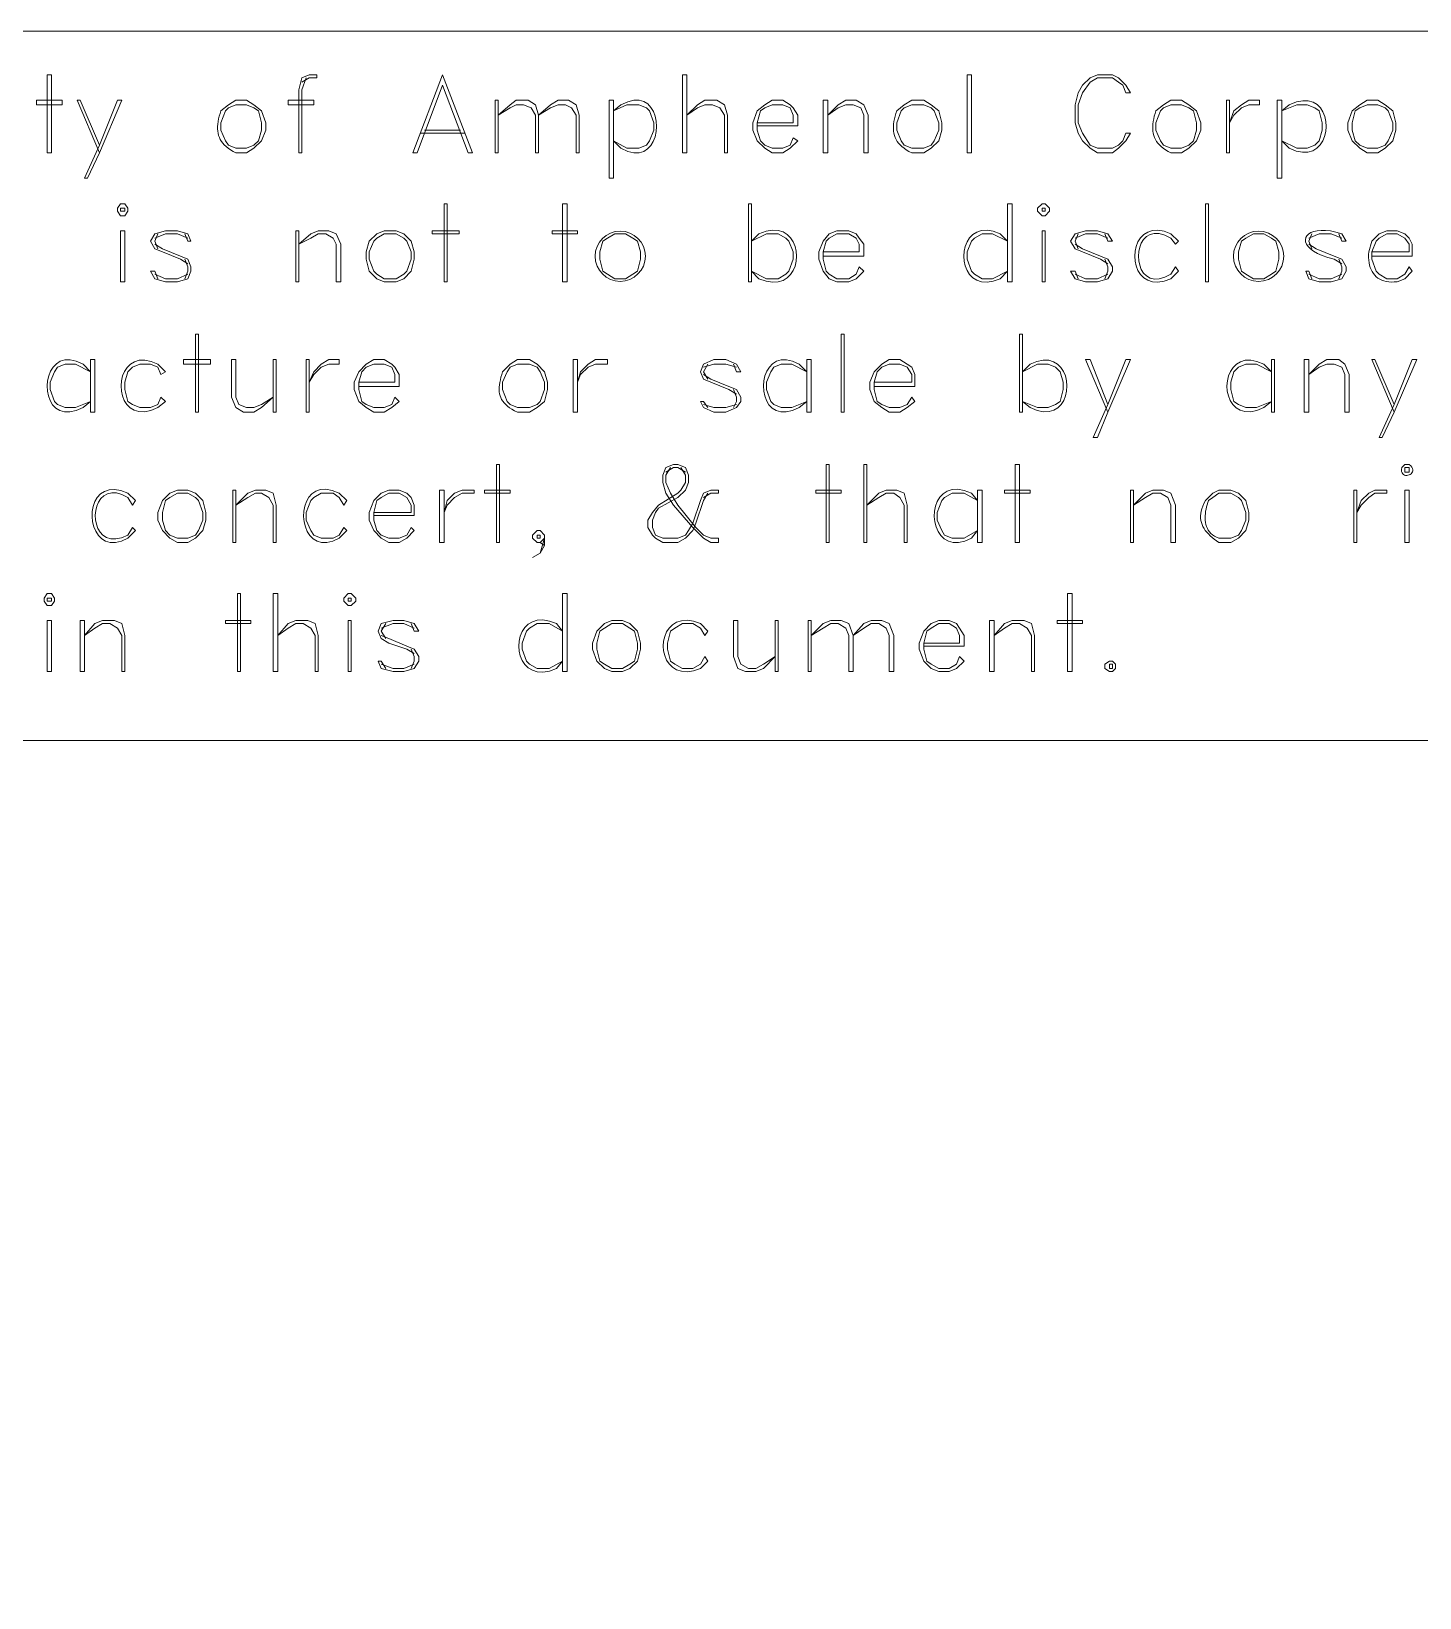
# Model space of a CAD drawing. Header units: inches. Extents: x 0 to 139, y 0 to 117.
# Drawn here: x 8.39 to 13.4, y 66.85 to 72.5 of the extents above; entities that cross this region are included whole.
import ezdxf

# ---------------------------------------------------------------- set-up
doc = ezdxf.new("R2010")
doc.units = ezdxf.units.IN
doc.header["$MEASUREMENT"] = 0
doc.layers.add('Color-7-Line_Weight-20', color=7, linetype='Continuous', lineweight=20)

msp = doc.modelspace()

# ---------------------------------------------------------------- linework, layer by layer
at = {"layer": 'Color-7-Line_Weight-20', "linetype": 'Continuous'}
for p, q in [((9.8133, 72.1428), (9.9431, 72.1428)), ((9.7971, 72.132), (9.9593, 72.132))]:
    msp.add_line(p, q, dxfattribs=at)
for points in [[(1.622, 1.7464), (103.1238, 1.7464), (103.1238, 72.4997), (1.622, 72.4997)], [(8.4508, 72.0617), (8.467, 72.0617), (8.467, 72.3429), (8.4508, 72.3429)], [(9.7701, 72.0617), (9.7863, 72.0617), (9.8782, 72.305), (9.9701, 72.0617), (9.9863, 72.0617), (9.8782, 72.3429)], [(10.7433, 72.0617), (10.7595, 72.0617), (10.7595, 72.3429), (10.7433, 72.3429)], [(11.7706, 72.0617), (11.7868, 72.0617), (11.7868, 72.3429), (11.7706, 72.3429)], [(12.1599, 72.2347), (12.1599, 72.1699), (12.1707, 72.132), (12.1869, 72.105), (12.2139, 72.078), (12.241, 72.0617), (12.295, 72.0617), (12.3167, 72.078), (12.3437, 72.105), (12.3599, 72.132), (12.3437, 72.132), (12.3329, 72.105), (12.3167, 72.0888), (12.295, 72.078), (12.241, 72.078), (12.2139, 72.0888), (12.1869, 72.132), (12.1707, 72.1699), (12.1707, 72.2347), (12.1869, 72.278), (12.2139, 72.3159), (12.241, 72.3321), (12.295, 72.3321), (12.3167, 72.3159), (12.3329, 72.305), (12.3437, 72.278), (12.3599, 72.278), (12.3437, 72.305), (12.3167, 72.3321), (12.295, 72.3429), (12.241, 72.3429), (12.2139, 72.3321), (12.1869, 72.305), (12.1707, 72.278)], [(8.5049, 72.251), (8.5049, 72.2347), (8.413, 72.2347), (8.413, 72.251)], [(8.559, 72.251), (8.5698, 72.251), (8.6401, 72.0888), (8.586, 71.9698), (8.5968, 71.9698), (8.6401, 72.0617)], [(9.0663, 72.1482), (9.0669, 72.14), (9.0681, 72.1321), (9.07, 72.1244), (9.0725, 72.117), (9.0759, 72.1098), (9.0799, 72.1029), (9.0848, 72.0963), (9.0904, 72.0899), (9.097, 72.0838), (9.1044, 72.0779), (9.1127, 72.0723), (9.1219, 72.0669), (9.1321, 72.0617), (9.1699, 72.0617), (9.197, 72.078), (9.224, 72.105), (9.2402, 72.1428), (9.2402, 72.1699), (9.224, 72.2131), (9.197, 72.2347), (9.1699, 72.251), (9.1321, 72.251), (9.105, 72.2347), (9.078, 72.2131), (9.0749, 72.203), (9.0722, 72.1932), (9.0699, 72.1837), (9.0682, 72.1744), (9.067, 72.1654), (9.0664, 72.1567)], [(9.4132, 72.251), (9.4132, 72.2347), (9.3213, 72.2347), (9.3213, 72.251)], [(10.0674, 72.0617), (10.0783, 72.0617), (10.0783, 72.251), (10.0674, 72.251)], [(10.1215, 72.2347), (10.1431, 72.251), (10.1864, 72.251), (10.2134, 72.2347), (10.2242, 72.1969), (10.2242, 72.0617), (10.2134, 72.0617), (10.2134, 72.1969), (10.1972, 72.2239), (10.1702, 72.2347), (10.1431, 72.2347), (10.1215, 72.2239), (10.0783, 72.1969)], [(10.2675, 72.2347), (10.2945, 72.251), (10.3324, 72.251), (10.3594, 72.2347), (10.3702, 72.1969), (10.3702, 72.0617), (10.3594, 72.0617), (10.3594, 72.1969), (10.3432, 72.2239), (10.3216, 72.2347), (10.2945, 72.2347), (10.2675, 72.2239), (10.2242, 72.1969)], [(10.4784, 71.9698), (10.4946, 71.9698), (10.4946, 72.251), (10.4784, 72.251)], [(10.5216, 72.2347), (10.5462, 72.246), (10.5681, 72.2513), (10.5875, 72.2512), (10.6042, 72.2465), (10.6183, 72.2377), (10.6299, 72.2255), (10.6388, 72.2107), (10.6452, 72.1939), (10.6489, 72.1757), (10.6501, 72.1568), (10.6488, 72.138), (10.6448, 72.1197), (10.6383, 72.1029), (10.6293, 72.088), (10.6177, 72.0757), (10.6035, 72.0668), (10.5869, 72.062), (10.5676, 72.0617), (10.5459, 72.0668), (10.5216, 72.078), (10.4946, 72.105), (10.5432, 72.078), (10.5865, 72.078), (10.6135, 72.0888), (10.6243, 72.105), (10.6406, 72.1428), (10.6406, 72.1699), (10.6243, 72.2131), (10.6135, 72.2239), (10.5865, 72.2347), (10.5432, 72.2347), (10.4946, 72.2131)], [(10.7974, 72.2347), (10.8244, 72.251), (10.8677, 72.251), (10.8947, 72.2347), (10.9055, 72.1969), (10.9055, 72.0617), (10.8947, 72.0617), (10.8947, 72.1969), (10.8785, 72.2239), (10.8514, 72.2347), (10.8244, 72.2347), (10.7974, 72.2239), (10.7595, 72.1969)], [(11.2515, 72.0617), (11.2678, 72.0617), (11.2678, 72.251), (11.2515, 72.251)], [(11.3056, 72.2347), (11.3326, 72.251), (11.3705, 72.251), (11.3975, 72.2347), (11.4137, 72.1969), (11.4137, 72.0617), (11.3975, 72.0617), (11.3975, 72.1969), (11.3867, 72.2239), (11.3597, 72.2347), (11.3326, 72.2347), (11.3056, 72.2239), (11.2678, 72.1969)], [(11.5048, 72.1482), (11.5053, 72.14), (11.5065, 72.1321), (11.5084, 72.1244), (11.511, 72.117), (11.5143, 72.1098), (11.5184, 72.1029), (11.5232, 72.0963), (11.5289, 72.0899), (11.5354, 72.0838), (11.5428, 72.0779), (11.5511, 72.0723), (11.5603, 72.0669), (11.5705, 72.0617), (11.6138, 72.0617), (11.6408, 72.078), (11.6679, 72.105), (11.6787, 72.1428), (11.6787, 72.1699), (11.6679, 72.2131), (11.6408, 72.2347), (11.6138, 72.251), (11.5705, 72.251), (11.5435, 72.2347), (11.5165, 72.2131), (11.5133, 72.203), (11.5106, 72.1932), (11.5084, 72.1837), (11.5067, 72.1744), (11.5055, 72.1654), (11.5048, 72.1567)], [(12.4402, 72.1482), (12.4407, 72.14), (12.442, 72.1321), (12.4438, 72.1244), (12.4464, 72.117), (12.4497, 72.1098), (12.4538, 72.1029), (12.4587, 72.0963), (12.4643, 72.0899), (12.4708, 72.0838), (12.4782, 72.0779), (12.4865, 72.0723), (12.4957, 72.0669), (12.5059, 72.0617), (12.5438, 72.0617), (12.5708, 72.078), (12.5978, 72.105), (12.614, 72.1428), (12.614, 72.1699), (12.5978, 72.2131), (12.5708, 72.2347), (12.5438, 72.251), (12.5059, 72.251), (12.4789, 72.2347), (12.4518, 72.2131), (12.4487, 72.203), (12.446, 72.1932), (12.4438, 72.1837), (12.4421, 72.1744), (12.4409, 72.1654), (12.4402, 72.1567)], [(12.706, 72.0617), (12.7168, 72.0617), (12.7168, 72.251), (12.706, 72.251)], [(12.733, 72.2131), (12.76, 72.2347), (12.7871, 72.251), (12.8249, 72.251), (12.8249, 72.2347), (12.7871, 72.2347), (12.76, 72.2239), (12.733, 72.1969), (12.7168, 72.1699)], [(12.8898, 71.9698), (12.906, 71.9698), (12.906, 72.251), (12.8898, 72.251)], [(12.933, 72.2347), (12.9586, 72.245), (12.9814, 72.2495), (13.0015, 72.249), (13.0188, 72.244), (13.0334, 72.2352), (13.0453, 72.2233), (13.0545, 72.2088), (13.061, 72.1925), (13.0648, 72.1749), (13.066, 72.1566), (13.0645, 72.1383), (13.0603, 72.1207), (13.0536, 72.1043), (13.0441, 72.0898), (13.0321, 72.0778), (13.0175, 72.069), (13.0002, 72.064), (12.9804, 72.0634), (12.958, 72.0678), (12.933, 72.078), (12.906, 72.105), (12.9601, 72.078), (12.9979, 72.078), (13.025, 72.0888), (13.0412, 72.105), (13.052, 72.1428), (13.052, 72.1699), (13.0412, 72.2131), (13.025, 72.2239), (12.9979, 72.2347), (12.9601, 72.2347), (12.906, 72.2131)], [(13.1439, 72.1699), (13.1439, 72.1428), (13.1601, 72.105), (13.1872, 72.078), (13.2142, 72.0617), (13.252, 72.0617), (13.2791, 72.078), (13.3061, 72.105), (13.3169, 72.1428), (13.3169, 72.1699), (13.3061, 72.2131), (13.2791, 72.2347), (13.252, 72.251), (13.2142, 72.251), (13.1872, 72.2347), (13.1601, 72.2131)], [(9.078, 72.1699), (9.078, 72.1428), (9.0942, 72.105), (9.105, 72.0888), (9.1321, 72.078), (9.1699, 72.078), (9.197, 72.0888), (9.2132, 72.105), (9.224, 72.1428), (9.224, 72.1699), (9.2132, 72.2131), (9.197, 72.2239), (9.1699, 72.2347), (9.1321, 72.2347), (9.105, 72.2239), (9.0942, 72.2131)], [(11.5165, 72.1699), (11.5165, 72.1428), (11.5327, 72.105), (11.5435, 72.0888), (11.5705, 72.078), (11.6138, 72.078), (11.6408, 72.0888), (11.6516, 72.105), (11.6679, 72.1428), (11.6679, 72.1699), (11.6516, 72.2131), (11.6408, 72.2239), (11.6138, 72.2347), (11.5705, 72.2347), (11.5435, 72.2239), (11.5327, 72.2131)], [(12.4518, 72.1699), (12.4518, 72.1428), (12.4681, 72.105), (12.4789, 72.0888), (12.5059, 72.078), (12.5438, 72.078), (12.5708, 72.0888), (12.587, 72.105), (12.5978, 72.1428), (12.5978, 72.1699), (12.587, 72.2131), (12.5708, 72.2239), (12.5438, 72.2347), (12.5059, 72.2347), (12.4789, 72.2239), (12.4681, 72.2131)], [(13.1601, 72.1699), (13.1601, 72.1428), (13.1709, 72.105), (13.1872, 72.0888), (13.2142, 72.078), (13.252, 72.078), (13.2791, 72.0888), (13.2899, 72.105), (13.3061, 72.1428), (13.3061, 72.1699), (13.2899, 72.2131), (13.2791, 72.2239), (13.252, 72.2347), (13.2142, 72.2347), (13.1872, 72.2239), (13.1709, 72.2131)], [(8.7049, 71.8617), (8.7049, 71.8509), (8.7157, 71.8346), (8.732, 71.8346), (8.7428, 71.8509), (8.7428, 71.8617), (8.732, 71.8779), (8.7157, 71.8779)], [(8.7157, 71.8509), (8.732, 71.8509), (8.732, 71.8617), (8.7157, 71.8617)], [(9.8836, 71.5968), (9.8944, 71.5968), (9.8944, 71.8779), (9.8836, 71.8779)], [(10.3108, 71.5968), (10.327, 71.5968), (10.327, 71.8779), (10.3108, 71.8779)], [(10.9812, 71.5968), (10.992, 71.5968), (10.992, 71.8779), (10.9812, 71.8779)], [(11.9166, 71.5968), (11.9328, 71.5968), (11.9328, 71.8779), (11.9166, 71.8779)], [(12.0247, 71.8617), (12.0247, 71.8509), (12.0409, 71.8346), (12.0517, 71.8346), (12.068, 71.8509), (12.068, 71.8617), (12.0517, 71.8779), (12.0409, 71.8779)], [(12.0409, 71.8509), (12.0517, 71.8509), (12.0517, 71.8617), (12.0409, 71.8617)], [(12.6303, 71.5968), (12.6411, 71.5968), (12.6411, 71.8779), (12.6303, 71.8779)], [(8.7157, 71.5968), (8.732, 71.5968), (8.732, 71.7806), (8.7157, 71.7806)], [(9.3483, 71.5968), (9.3592, 71.5968), (9.3592, 71.7806), (9.3483, 71.7806)], [(9.4024, 71.7698), (9.4294, 71.7806), (9.4673, 71.7806), (9.4943, 71.7698), (9.5105, 71.7319), (9.5105, 71.5968), (9.4943, 71.5968), (9.4943, 71.7319), (9.4835, 71.7535), (9.4565, 71.7698), (9.4294, 71.7698), (9.4024, 71.7535), (9.3592, 71.7319)], [(9.6025, 71.7049), (9.6025, 71.6779), (9.6133, 71.6346), (9.6403, 71.6076), (9.6673, 71.5968), (9.7106, 71.5968), (9.7376, 71.6076), (9.7647, 71.6346), (9.7755, 71.6779), (9.7755, 71.7049), (9.7647, 71.7427), (9.7376, 71.7698), (9.7106, 71.7806), (9.6673, 71.7806), (9.6403, 71.7698), (9.6133, 71.7427)], [(9.6133, 71.7049), (9.6133, 71.6779), (9.6295, 71.6346), (9.6403, 71.6238), (9.6673, 71.6076), (9.7106, 71.6076), (9.7376, 71.6238), (9.7484, 71.6346), (9.7647, 71.6779), (9.7647, 71.7049), (9.7484, 71.7427), (9.7376, 71.7535), (9.7106, 71.7698), (9.6673, 71.7698), (9.6403, 71.7535), (9.6295, 71.7427)], [(9.9377, 71.7806), (9.9377, 71.7698), (9.8404, 71.7698), (9.8404, 71.7806)], [(10.3648, 71.7806), (10.3648, 71.7698), (10.2729, 71.7698), (10.2729, 71.7806)], [(10.4459, 71.7049), (10.4459, 71.6779), (10.4567, 71.6346), (10.473, 71.6238), (10.5, 71.6076), (10.5378, 71.6076), (10.5649, 71.6238), (10.5811, 71.6346), (10.5919, 71.6779), (10.5919, 71.7049), (10.5811, 71.7427), (10.5649, 71.7535), (10.5378, 71.7698), (10.5, 71.7698), (10.473, 71.7535), (10.4567, 71.7427)], [(11.019, 71.7698), (11.045, 71.7789), (11.0682, 71.7825), (11.0887, 71.7814), (11.1064, 71.776), (11.1214, 71.767), (11.1337, 71.7549), (11.1432, 71.7405), (11.15, 71.7242), (11.1541, 71.7067), (11.1555, 71.6887), (11.1541, 71.6706), (11.15, 71.6531), (11.1432, 71.6368), (11.1336, 71.6224), (11.1213, 71.6104), (11.1063, 71.6013), (11.0886, 71.5959), (11.0681, 71.5948), (11.0449, 71.5985), (11.019, 71.6076), (10.992, 71.6346), (11.0461, 71.6076), (11.0893, 71.6076), (11.1164, 71.6238), (11.1272, 71.6346), (11.1434, 71.6779), (11.1434, 71.7049), (11.1272, 71.7427), (11.1164, 71.7535), (11.0893, 71.7698), (11.0461, 71.7698), (10.992, 71.7427)], [(11.7587, 71.6887), (11.76, 71.6708), (11.764, 71.6535), (11.7705, 71.6373), (11.7797, 71.623), (11.7915, 71.611), (11.8058, 71.602), (11.8229, 71.5966), (11.8425, 71.5953), (11.8647, 71.5987), (11.8895, 71.6076), (11.9166, 71.6346), (11.8625, 71.6076), (11.8247, 71.6076), (11.7976, 71.6238), (11.7868, 71.6346), (11.7706, 71.6779), (11.7706, 71.7049), (11.7868, 71.7427), (11.7976, 71.7535), (11.8247, 71.7698), (11.8625, 71.7698), (11.9166, 71.7427), (11.8895, 71.7698), (11.8647, 71.7786), (11.8424, 71.7821), (11.8228, 71.7808), (11.8057, 71.7754), (11.7914, 71.7664), (11.7796, 71.7544), (11.7704, 71.7401), (11.7639, 71.7239), (11.76, 71.7066)], [(12.0409, 71.5968), (12.0517, 71.5968), (12.0517, 71.7806), (12.0409, 71.7806)], [(12.3751, 71.6887), (12.3764, 71.6708), (12.3803, 71.6535), (12.3869, 71.6373), (12.396, 71.623), (12.4078, 71.611), (12.4222, 71.602), (12.4392, 71.5966), (12.4588, 71.5953), (12.4811, 71.5987), (12.5059, 71.6076), (12.5329, 71.6346), (12.5221, 71.6508), (12.5059, 71.6238), (12.4837, 71.6126), (12.4637, 71.607), (12.4461, 71.6064), (12.4309, 71.6101), (12.418, 71.6175), (12.4074, 71.6281), (12.3991, 71.641), (12.3932, 71.6559), (12.3897, 71.672), (12.3885, 71.6887), (12.3896, 71.7054), (12.3931, 71.7215), (12.399, 71.7363), (12.4072, 71.7493), (12.4177, 71.7598), (12.4306, 71.7673), (12.4459, 71.771), (12.4635, 71.7703), (12.4835, 71.7647), (12.5059, 71.7535), (12.5221, 71.7319), (12.5329, 71.7427), (12.5059, 71.7698), (12.481, 71.7786), (12.4588, 71.7821), (12.4391, 71.7808), (12.4221, 71.7754), (12.4077, 71.7664), (12.396, 71.7544), (12.3868, 71.7401), (12.3803, 71.7239), (12.3764, 71.7066)], [(12.7492, 71.7049), (12.7492, 71.6779), (12.76, 71.6346), (12.7763, 71.6238), (12.8033, 71.6076), (12.8411, 71.6076), (12.8682, 71.6238), (12.8844, 71.6346), (12.8952, 71.6779), (12.8952, 71.7049), (12.8844, 71.7427), (12.8682, 71.7535), (12.8411, 71.7698), (12.8033, 71.7698), (12.7763, 71.7535), (12.76, 71.7427)], [(8.9861, 71.1264), (8.9969, 71.1264), (8.9969, 71.4075), (8.9861, 71.4075)], [(11.3164, 71.1264), (11.3272, 71.1264), (11.3272, 71.4075), (11.3164, 71.4075)], [(11.9598, 71.1264), (11.9706, 71.1264), (11.9706, 71.4075), (11.9598, 71.4075)], [(8.4511, 71.2211), (8.4521, 71.2025), (8.4558, 71.1846), (8.462, 71.1679), (8.4709, 71.1533), (8.4825, 71.1412), (8.4967, 71.1324), (8.5136, 71.1274), (8.5332, 71.1271), (8.5555, 71.1319), (8.5806, 71.1426), (8.6076, 71.1642), (8.5535, 71.1426), (8.5157, 71.1426), (8.4887, 71.1534), (8.4779, 71.1642), (8.4616, 71.2075), (8.4616, 71.2345), (8.4779, 71.2723), (8.4887, 71.2886), (8.5157, 71.2994), (8.5535, 71.2994), (8.6076, 71.2723), (8.5806, 71.2994), (8.5564, 71.3101), (8.5347, 71.315), (8.5155, 71.3146), (8.4987, 71.3097), (8.4844, 71.3009), (8.4727, 71.2889), (8.4634, 71.2742), (8.4568, 71.2576), (8.4526, 71.2397)], [(8.6076, 71.1264), (8.6238, 71.1264), (8.6238, 71.3156), (8.6076, 71.3156)], [(8.718, 71.2207), (8.7191, 71.2025), (8.723, 71.1848), (8.7295, 71.1685), (8.7387, 71.154), (8.7506, 71.1421), (8.7652, 71.1333), (8.7825, 71.1284), (8.8026, 71.1278), (8.8254, 71.1324), (8.8509, 71.1426), (8.878, 71.1642), (8.8617, 71.1804), (8.8509, 71.1534), (8.8239, 71.1426), (8.786, 71.1426), (8.759, 71.1534), (8.7428, 71.1642), (8.732, 71.2075), (8.732, 71.2345), (8.7428, 71.2723), (8.759, 71.2886), (8.786, 71.2994), (8.8239, 71.2994), (8.8509, 71.2886), (8.8617, 71.2615), (8.878, 71.2723), (8.8509, 71.2994), (8.826, 71.3095), (8.8035, 71.3139), (8.7837, 71.3133), (8.7665, 71.3083), (8.7518, 71.2995), (8.7398, 71.2875), (8.7304, 71.273), (8.7236, 71.2567), (8.7195, 71.239)], [(9.0402, 71.3156), (9.0402, 71.2994), (8.9428, 71.2994), (8.9428, 71.3156)], [(9.1159, 71.1804), (9.1321, 71.1426), (9.1591, 71.1264), (9.197, 71.1264), (9.224, 71.1426), (9.2672, 71.1804), (9.224, 71.1534), (9.197, 71.1426), (9.1699, 71.1426), (9.1429, 71.1534), (9.1321, 71.1804), (9.1321, 71.3156), (9.1159, 71.3156)], [(9.2672, 71.1264), (9.2781, 71.1264), (9.2781, 71.3156), (9.2672, 71.3156)], [(9.3862, 71.1264), (9.397, 71.1264), (9.397, 71.3156), (9.3862, 71.3156)], [(9.4132, 71.2723), (9.4403, 71.2994), (9.4673, 71.3156), (9.5051, 71.3156), (9.5051, 71.2994), (9.4673, 71.2994), (9.4403, 71.2886), (9.4132, 71.2615), (9.397, 71.2345)], [(10.0822, 71.2079), (10.0827, 71.2001), (10.0837, 71.1927), (10.0855, 71.1855), (10.0879, 71.1786), (10.0911, 71.172), (10.0952, 71.1656), (10.1, 71.1594), (10.1057, 71.1535), (10.1123, 71.1477), (10.1199, 71.1422), (10.1284, 71.1367), (10.138, 71.1315), (10.1485, 71.1264), (10.1918, 71.1264), (10.2188, 71.1426), (10.2459, 71.1642), (10.2567, 71.2075), (10.2567, 71.2345), (10.2459, 71.2723), (10.2188, 71.2994), (10.1918, 71.3156), (10.1485, 71.3156), (10.1215, 71.2994), (10.0945, 71.2723), (10.0914, 71.2619), (10.0887, 71.252), (10.0864, 71.2424), (10.0845, 71.2332), (10.0832, 71.2244), (10.0824, 71.216)], [(10.0945, 71.2345), (10.0945, 71.2075), (10.1107, 71.1642), (10.1215, 71.1534), (10.1485, 71.1426), (10.1918, 71.1426), (10.2188, 71.1534), (10.2297, 71.1642), (10.2459, 71.2075), (10.2459, 71.2345), (10.2297, 71.2723), (10.2188, 71.2886), (10.1918, 71.2994), (10.1485, 71.2994), (10.1215, 71.2886), (10.1107, 71.2723)], [(10.3486, 71.1264), (10.3648, 71.1264), (10.3648, 71.3156), (10.3486, 71.3156)], [(10.3756, 71.2723), (10.4027, 71.2994), (10.4297, 71.3156), (10.473, 71.3156), (10.473, 71.2994), (10.4297, 71.2994), (10.4027, 71.2886), (10.3756, 71.2615), (10.3648, 71.2345)], [(11.0355, 71.2211), (11.0366, 71.2025), (11.0402, 71.1846), (11.0465, 71.1679), (11.0554, 71.1533), (11.0669, 71.1412), (11.0812, 71.1324), (11.0981, 71.1274), (11.1177, 71.1271), (11.14, 71.1319), (11.165, 71.1426), (11.1921, 71.1642), (11.138, 71.1426), (11.1001, 71.1426), (11.0731, 71.1534), (11.0623, 71.1642), (11.0461, 71.2075), (11.0461, 71.2345), (11.0623, 71.2723), (11.0731, 71.2886), (11.1001, 71.2994), (11.138, 71.2994), (11.1921, 71.2723), (11.165, 71.2994), (11.1409, 71.3101), (11.1191, 71.315), (11.0999, 71.3146), (11.0831, 71.3097), (11.0689, 71.3009), (11.0571, 71.2889), (11.0479, 71.2742), (11.0412, 71.2576), (11.0371, 71.2397)], [(11.1921, 71.1264), (11.2083, 71.1264), (11.2083, 71.3156), (11.1921, 71.3156)], [(11.9977, 71.2994), (12.0226, 71.3095), (12.045, 71.3139), (12.0649, 71.3133), (12.0821, 71.3083), (12.0967, 71.2995), (12.1088, 71.2875), (12.1182, 71.273), (12.125, 71.2567), (12.1291, 71.239), (12.1306, 71.2207), (12.1295, 71.2025), (12.1256, 71.1848), (12.1191, 71.1685), (12.1099, 71.154), (12.098, 71.1421), (12.0834, 71.1333), (12.0661, 71.1284), (12.046, 71.1278), (12.0232, 71.1324), (11.9977, 71.1426), (11.9706, 71.1642), (12.0247, 71.1426), (12.0626, 71.1426), (12.0896, 71.1534), (12.1058, 71.1642), (12.1166, 71.2075), (12.1166, 71.2345), (12.1058, 71.2723), (12.0896, 71.2886), (12.0626, 71.2994), (12.0247, 71.2994), (11.9706, 71.2723)], [(12.1977, 71.3156), (12.2139, 71.3156), (12.2788, 71.1534), (12.2248, 71.0344), (12.241, 71.0344), (12.2788, 71.1264)], [(12.7082, 71.2207), (12.7094, 71.2025), (12.7132, 71.1848), (12.7197, 71.1685), (12.7289, 71.154), (12.7408, 71.1421), (12.7554, 71.1333), (12.7727, 71.1284), (12.7928, 71.1278), (12.8156, 71.1324), (12.8411, 71.1426), (12.8682, 71.1642), (12.8141, 71.1426), (12.7763, 71.1426), (12.7492, 71.1534), (12.733, 71.1642), (12.7222, 71.2075), (12.7222, 71.2345), (12.733, 71.2723), (12.7492, 71.2886), (12.7763, 71.2994), (12.8141, 71.2994), (12.8682, 71.2723), (12.8411, 71.2994), (12.8162, 71.3095), (12.7938, 71.3139), (12.7739, 71.3133), (12.7567, 71.3083), (12.7421, 71.2995), (12.73, 71.2875), (12.7206, 71.273), (12.7138, 71.2567), (12.7097, 71.239)], [(12.8682, 71.1264), (12.879, 71.1264), (12.879, 71.3156), (12.8682, 71.3156)], [(12.9871, 71.1264), (13.0033, 71.1264), (13.0033, 71.3156), (12.9871, 71.3156)], [(13.0412, 71.2994), (13.0682, 71.3156), (13.1115, 71.3156), (13.1331, 71.2994), (13.1493, 71.2615), (13.1493, 71.1264), (13.1331, 71.1264), (13.1331, 71.2615), (13.1223, 71.2886), (13.0953, 71.2994), (13.0682, 71.2994), (13.0412, 71.2886), (13.0033, 71.2615)], [(13.2304, 71.3156), (13.2412, 71.3156), (13.3115, 71.1534), (13.2575, 71.0344), (13.2683, 71.0344), (13.3115, 71.1264)], [(10.0729, 70.656), (10.0837, 70.656), (10.0837, 70.9371), (10.0729, 70.9371)], [(11.2623, 70.656), (11.2732, 70.656), (11.2732, 70.9371), (11.2623, 70.9371)], [(11.3975, 70.656), (11.4083, 70.656), (11.4083, 70.9371), (11.3975, 70.9371)], [(11.9436, 70.656), (11.9598, 70.656), (11.9598, 70.9371), (11.9436, 70.9371)], [(13.3378, 70.9189), (13.3383, 70.9127), (13.3397, 70.9077), (13.3421, 70.9038), (13.3451, 70.901), (13.3486, 70.899), (13.3526, 70.898), (13.3567, 70.8979), (13.3609, 70.8985), (13.365, 70.8997), (13.3689, 70.9017), (13.3723, 70.9042), (13.3751, 70.9072), (13.3773, 70.9107), (13.3785, 70.9145), (13.3787, 70.9187), (13.3776, 70.9231), (13.3752, 70.9277), (13.3712, 70.9324), (13.3656, 70.9371), (13.3494, 70.9371), (13.3386, 70.9263)], [(13.3494, 70.9101), (13.3656, 70.9101), (13.3656, 70.9263), (13.3494, 70.9263)], [(8.6135, 70.7497), (8.6153, 70.7311), (8.6197, 70.7131), (8.6267, 70.6966), (8.6361, 70.682), (8.648, 70.67), (8.6622, 70.6614), (8.6789, 70.6566), (8.6979, 70.6564), (8.7192, 70.6614), (8.7428, 70.6722), (8.7698, 70.6992), (8.759, 70.71), (8.7428, 70.683), (8.7196, 70.6735), (8.699, 70.6693), (8.6809, 70.6698), (8.6655, 70.6744), (8.6526, 70.6825), (8.6421, 70.6935), (8.6342, 70.7068), (8.6287, 70.7218), (8.6256, 70.738), (8.6248, 70.7546), (8.6265, 70.7712), (8.6305, 70.7871), (8.6368, 70.8017), (8.6453, 70.8145), (8.6561, 70.8248), (8.6691, 70.832), (8.6843, 70.8355), (8.7017, 70.8348), (8.7212, 70.8292), (8.7428, 70.8182), (8.759, 70.7911), (8.7698, 70.8074), (8.7428, 70.8344), (8.7172, 70.8439), (8.6946, 70.8476), (8.6748, 70.8463), (8.6578, 70.8406), (8.6436, 70.8312), (8.6322, 70.8186), (8.6235, 70.8035), (8.6175, 70.7866), (8.6142, 70.7684)], [(8.8509, 70.7641), (8.8509, 70.7371), (8.8671, 70.6992), (8.8942, 70.6722), (8.9212, 70.656), (8.9591, 70.656), (8.9861, 70.6722), (9.0131, 70.6992), (9.0239, 70.7371), (9.0239, 70.7641), (9.0131, 70.8074), (8.9861, 70.8344), (8.9591, 70.8452), (8.9212, 70.8452), (8.8942, 70.8344), (8.8671, 70.8074)], [(9.1213, 70.656), (9.1321, 70.656), (9.1321, 70.8452), (9.1213, 70.8452)], [(9.1753, 70.8344), (9.2024, 70.8452), (9.2402, 70.8452), (9.2672, 70.8344), (9.2781, 70.7911), (9.2781, 70.656), (9.2672, 70.656), (9.2672, 70.7911), (9.251, 70.8182), (9.224, 70.8344), (9.2024, 70.8344), (9.1753, 70.8182), (9.1321, 70.7911)], [(9.3766, 70.7497), (9.3784, 70.7309), (9.3828, 70.7127), (9.3897, 70.6959), (9.3991, 70.6812), (9.4108, 70.6692), (9.425, 70.6605), (9.4416, 70.6558), (9.4605, 70.6557), (9.4817, 70.661), (9.5051, 70.6722), (9.5322, 70.6992), (9.5214, 70.71), (9.5051, 70.683), (9.4835, 70.6722), (9.4403, 70.6722), (9.4132, 70.683), (9.4024, 70.6992), (9.3862, 70.7371), (9.3862, 70.7641), (9.4024, 70.8074), (9.4132, 70.8182), (9.4403, 70.8344), (9.4835, 70.8344), (9.5051, 70.8182), (9.5214, 70.7911), (9.5322, 70.8074), (9.5051, 70.8344), (9.4797, 70.8443), (9.4572, 70.8483), (9.4375, 70.8472), (9.4207, 70.8416), (9.4066, 70.8321), (9.3952, 70.8194), (9.3866, 70.8042), (9.3806, 70.7871), (9.3773, 70.7687)], [(9.8674, 70.656), (9.8836, 70.656), (9.8836, 70.8452), (9.8674, 70.8452)], [(9.8944, 70.8074), (9.9215, 70.8344), (9.9485, 70.8452), (9.9918, 70.8452), (9.9918, 70.8344), (9.9485, 70.8344), (9.9215, 70.8182), (9.8944, 70.7911), (9.8836, 70.7641)], [(10.1215, 70.8452), (10.1215, 70.8344), (10.0296, 70.8344), (10.0296, 70.8452)], [(11.3164, 70.8452), (11.3164, 70.8344), (11.2245, 70.8344), (11.2245, 70.8452)], [(11.4516, 70.8344), (11.4786, 70.8452), (11.5165, 70.8452), (11.5435, 70.8344), (11.5543, 70.7911), (11.5543, 70.656), (11.5435, 70.656), (11.5435, 70.7911), (11.5273, 70.8182), (11.5057, 70.8344), (11.4786, 70.8344), (11.4516, 70.8182), (11.4083, 70.7911)], [(11.6521, 70.7497), (11.654, 70.7309), (11.6586, 70.7128), (11.6658, 70.696), (11.6756, 70.6813), (11.6879, 70.6693), (11.7028, 70.6606), (11.7201, 70.6559), (11.74, 70.6558), (11.7622, 70.661), (11.7868, 70.6722), (11.8084, 70.6992), (11.7598, 70.6722), (11.7165, 70.6722), (11.6895, 70.683), (11.6787, 70.6992), (11.6625, 70.7371), (11.6625, 70.7641), (11.6787, 70.8074), (11.6895, 70.8182), (11.7165, 70.8344), (11.7598, 70.8344), (11.8084, 70.8074), (11.7868, 70.8344), (11.7602, 70.8442), (11.7367, 70.8482), (11.7161, 70.8471), (11.6984, 70.8415), (11.6836, 70.832), (11.6717, 70.8193), (11.6626, 70.8041), (11.6564, 70.787), (11.6529, 70.7687)], [(11.8084, 70.656), (11.8247, 70.656), (11.8247, 70.8452), (11.8084, 70.8452)], [(11.9977, 70.8452), (11.9977, 70.8344), (11.9058, 70.8344), (11.9058, 70.8452)], [(12.3599, 70.656), (12.3707, 70.656), (12.3707, 70.8452), (12.3599, 70.8452)], [(12.414, 70.8344), (12.441, 70.8452), (12.4789, 70.8452), (12.5059, 70.8344), (12.5221, 70.7911), (12.5221, 70.656), (12.5059, 70.656), (12.5059, 70.7911), (12.4951, 70.8182), (12.4681, 70.8344), (12.441, 70.8344), (12.414, 70.8182), (12.3707, 70.7911)], [(12.6129, 70.752), (12.6131, 70.7439), (12.614, 70.736), (12.6157, 70.7284), (12.6182, 70.721), (12.6214, 70.7138), (12.6253, 70.7069), (12.6299, 70.7001), (12.6351, 70.6934), (12.641, 70.6869), (12.6475, 70.6805), (12.6545, 70.6743), (12.6621, 70.6681), (12.6703, 70.662), (12.6789, 70.656), (12.7222, 70.656), (12.7492, 70.6722), (12.7763, 70.6992), (12.7871, 70.7371), (12.7871, 70.7641), (12.7763, 70.8074), (12.7492, 70.8344), (12.7222, 70.8452), (12.6789, 70.8452), (12.6573, 70.8344), (12.6303, 70.8074), (12.6251, 70.7973), (12.6209, 70.7876), (12.6175, 70.7782), (12.6151, 70.7692), (12.6136, 70.7605)], [(13.1655, 70.656), (13.1764, 70.656), (13.1764, 70.8452), (13.1655, 70.8452)], [(13.1926, 70.8074), (13.2196, 70.8344), (13.2412, 70.8452), (13.2845, 70.8452), (13.2845, 70.8344), (13.2412, 70.8344), (13.2196, 70.8182), (13.1926, 70.7911), (13.1764, 70.7641)], [(13.3494, 70.656), (13.3656, 70.656), (13.3656, 70.8452), (13.3494, 70.8452)], [(8.8671, 70.7641), (8.8671, 70.7371), (8.878, 70.6992), (8.8942, 70.683), (8.9212, 70.6722), (8.9591, 70.6722), (8.9861, 70.683), (8.9969, 70.6992), (9.0131, 70.7371), (9.0131, 70.7641), (8.9969, 70.8074), (8.9861, 70.8182), (8.9591, 70.8344), (8.9212, 70.8344), (8.8942, 70.8182), (8.878, 70.8074)], [(12.6295, 70.7447), (12.6299, 70.7367), (12.6308, 70.7289), (12.6323, 70.7214), (12.6345, 70.7141), (12.6373, 70.7071), (12.6408, 70.7005), (12.645, 70.6944), (12.6501, 70.6887), (12.6559, 70.6836), (12.6627, 70.6791), (12.6703, 70.6753), (12.6789, 70.6722), (12.7222, 70.6722), (12.7492, 70.683), (12.76, 70.6992), (12.7763, 70.7371), (12.7763, 70.7641), (12.76, 70.8074), (12.7492, 70.8182), (12.7222, 70.8344), (12.6789, 70.8344), (12.6573, 70.8182), (12.6411, 70.8074), (12.6386, 70.8001), (12.6363, 70.7926), (12.6343, 70.7849), (12.6326, 70.777), (12.6312, 70.7689), (12.6302, 70.7608), (12.6296, 70.7527)], [(10.2188, 70.6722), (10.2297, 70.6722), (10.2297, 70.683), (10.2188, 70.683)], [(8.44, 70.4559), (8.44, 70.4451), (8.4508, 70.4289), (8.467, 70.4289), (8.4779, 70.4451), (8.4779, 70.4559), (8.467, 70.4721), (8.4508, 70.4721)], [(8.4508, 70.4451), (8.467, 70.4451), (8.467, 70.4559), (8.4508, 70.4559)], [(9.1375, 70.191), (9.1483, 70.191), (9.1483, 70.4721), (9.1375, 70.4721)], [(9.2672, 70.191), (9.2835, 70.191), (9.2835, 70.4721), (9.2672, 70.4721)], [(9.5214, 70.4559), (9.5214, 70.4451), (9.5376, 70.4289), (9.5484, 70.4289), (9.5646, 70.4451), (9.5646, 70.4559), (9.5484, 70.4721), (9.5376, 70.4721)], [(9.5376, 70.4451), (9.5484, 70.4451), (9.5484, 70.4559), (9.5376, 70.4559)], [(10.3108, 70.191), (10.327, 70.191), (10.327, 70.4721), (10.3108, 70.4721)], [(12.1328, 70.191), (12.1491, 70.191), (12.1491, 70.4721), (12.1328, 70.4721)], [(8.4508, 70.191), (8.467, 70.191), (8.467, 70.3748), (8.4508, 70.3748)], [(8.5698, 70.191), (8.586, 70.191), (8.586, 70.3748), (8.5698, 70.3748)], [(8.6238, 70.364), (8.6509, 70.3748), (8.6941, 70.3748), (8.7212, 70.364), (8.732, 70.3207), (8.732, 70.191), (8.7212, 70.191), (8.7212, 70.3207), (8.7049, 70.3478), (8.6779, 70.364), (8.6509, 70.364), (8.6238, 70.3478), (8.586, 70.3207)], [(9.1861, 70.3748), (9.1861, 70.364), (9.0942, 70.364), (9.0942, 70.3748)], [(9.3213, 70.364), (9.3483, 70.3748), (9.3916, 70.3748), (9.4186, 70.364), (9.4294, 70.3207), (9.4294, 70.191), (9.4186, 70.191), (9.4186, 70.3207), (9.4024, 70.3478), (9.3754, 70.364), (9.3483, 70.364), (9.3213, 70.3478), (9.2835, 70.3207)], [(9.5376, 70.191), (9.5484, 70.191), (9.5484, 70.3748), (9.5376, 70.3748)], [(10.1528, 70.2829), (10.1542, 70.2648), (10.1583, 70.2473), (10.1651, 70.231), (10.1746, 70.2166), (10.1869, 70.2045), (10.2019, 70.1955), (10.2196, 70.1901), (10.2401, 70.189), (10.2632, 70.1927), (10.2891, 70.2018), (10.3108, 70.2288), (10.2621, 70.2018), (10.2188, 70.2018), (10.1918, 70.218), (10.181, 70.2288), (10.1648, 70.2721), (10.1648, 70.2937), (10.181, 70.337), (10.1918, 70.3478), (10.2188, 70.364), (10.2621, 70.364), (10.3108, 70.337), (10.2891, 70.364), (10.2632, 70.3731), (10.2401, 70.3768), (10.2196, 70.3756), (10.2019, 70.3702), (10.1869, 70.3612), (10.1746, 70.3492), (10.1651, 70.3347), (10.1583, 70.3184), (10.1542, 70.3009)], [(10.4189, 70.2937), (10.4189, 70.2721), (10.4351, 70.2288), (10.4621, 70.2018), (10.4892, 70.191), (10.527, 70.191), (10.5541, 70.2018), (10.5811, 70.2288), (10.5919, 70.2721), (10.5919, 70.2937), (10.5811, 70.337), (10.5541, 70.364), (10.527, 70.3748), (10.4892, 70.3748), (10.4621, 70.364), (10.4351, 70.337)], [(10.4351, 70.2937), (10.4351, 70.2721), (10.4459, 70.2288), (10.4621, 70.218), (10.4892, 70.2018), (10.527, 70.2018), (10.5541, 70.218), (10.5703, 70.2288), (10.5811, 70.2721), (10.5811, 70.2937), (10.5703, 70.337), (10.5541, 70.3478), (10.527, 70.364), (10.4892, 70.364), (10.4621, 70.3478), (10.4459, 70.337)], [(10.6742, 70.2829), (10.6755, 70.2652), (10.6795, 70.2482), (10.6862, 70.2322), (10.6956, 70.2181), (10.7077, 70.2062), (10.7224, 70.1972), (10.7398, 70.1917), (10.7599, 70.1902), (10.7827, 70.1934), (10.8082, 70.2018), (10.8352, 70.2288), (10.8244, 70.2451), (10.8082, 70.218), (10.7811, 70.2018), (10.7433, 70.2018), (10.7163, 70.218), (10.7, 70.2288), (10.6892, 70.2721), (10.6892, 70.2937), (10.7, 70.337), (10.7163, 70.3478), (10.7433, 70.364), (10.7811, 70.364), (10.8082, 70.3478), (10.8244, 70.3207), (10.8352, 70.337), (10.8082, 70.364), (10.7827, 70.3724), (10.7599, 70.3756), (10.7398, 70.3741), (10.7224, 70.3686), (10.7077, 70.3596), (10.6956, 70.3477), (10.6862, 70.3336), (10.6795, 70.3176), (10.6755, 70.3006)], [(10.9271, 70.2451), (10.9433, 70.2018), (10.9704, 70.191), (11.0082, 70.191), (11.0353, 70.2018), (11.0785, 70.2451), (11.0353, 70.218), (11.0082, 70.2018), (10.9812, 70.2018), (10.9542, 70.218), (10.9433, 70.2451), (10.9433, 70.3748), (10.9271, 70.3748)], [(11.0785, 70.191), (11.0893, 70.191), (11.0893, 70.3748), (11.0785, 70.3748)], [(11.1975, 70.191), (11.2083, 70.191), (11.2083, 70.3748), (11.1975, 70.3748)], [(11.2515, 70.364), (11.2786, 70.3748), (11.3164, 70.3748), (11.3435, 70.364), (11.3597, 70.3207), (11.3597, 70.191), (11.3435, 70.191), (11.3435, 70.3207), (11.3326, 70.3478), (11.3056, 70.364), (11.2786, 70.364), (11.2515, 70.3478), (11.2083, 70.3207)], [(11.3975, 70.364), (11.4246, 70.3748), (11.4624, 70.3748), (11.4894, 70.364), (11.5057, 70.3207), (11.5057, 70.191), (11.4894, 70.191), (11.4894, 70.3207), (11.4786, 70.3478), (11.4516, 70.364), (11.4246, 70.364), (11.3975, 70.3478), (11.3597, 70.3207)], [(11.8517, 70.191), (11.8679, 70.191), (11.8679, 70.3748), (11.8517, 70.3748)], [(11.9058, 70.364), (11.9328, 70.3748), (11.976, 70.3748), (12.0031, 70.364), (12.0139, 70.3207), (12.0139, 70.191), (12.0031, 70.191), (12.0031, 70.3207), (11.9869, 70.3478), (11.9598, 70.364), (11.9328, 70.364), (11.9058, 70.3478), (11.8679, 70.3207)], [(12.1869, 70.3748), (12.1869, 70.364), (12.095, 70.364), (12.095, 70.3748)], [(12.268, 70.218), (12.268, 70.2018), (12.2842, 70.191), (12.295, 70.191), (12.3059, 70.2018), (12.3059, 70.218), (12.295, 70.2288), (12.2842, 70.2288)], [(12.2842, 70.2018), (12.2951, 70.2018), (12.2951, 70.218), (12.2842, 70.218)]]:
    msp.add_lwpolyline(points, close=True, dxfattribs=at)
for points in [[(19.6213, 72.4997), (19.6213, 69.9423), (1.622, 69.9423)], [(9.37, 72.3159), (9.397, 72.3321), (9.424, 72.3321), (9.424, 72.3429), (9.397, 72.3429), (9.37, 72.3321), (9.3592, 72.2888), (9.3592, 72.0617), (9.37, 72.0617), (9.37, 72.2888), (9.3862, 72.3321)], [(8.6401, 72.0617), (8.7212, 72.251), (8.7049, 72.251), (8.6401, 72.0888)], [(11.0136, 72.1591), (11.1596, 72.1591), (11.1596, 72.1969), (11.1434, 72.2239), (11.1326, 72.2347), (11.1056, 72.251), (11.0677, 72.251), (11.0407, 72.2347), (11.0136, 72.2131), (10.9974, 72.1699), (10.9974, 72.1428), (11.0136, 72.105), (11.0407, 72.078), (11.0677, 72.0617), (11.1056, 72.0617), (11.1326, 72.078), (11.1596, 72.105), (11.1434, 72.1158), (11.1326, 72.0888), (11.1056, 72.078), (11.0677, 72.078), (11.0407, 72.0888), (11.0245, 72.105), (11.0136, 72.1428), (11.0136, 72.1699), (11.1434, 72.1699), (11.1434, 72.1969), (11.1326, 72.2239), (11.1056, 72.2347), (11.0677, 72.2347), (11.0407, 72.2239), (11.0245, 72.2131), (11.0136, 72.1699)], [(8.9482, 71.7698), (8.9591, 71.7427), (8.9699, 71.7427), (8.9591, 71.7698), (8.9212, 71.7806), (8.878, 71.7806), (8.8401, 71.7698), (8.8239, 71.7427), (8.8401, 71.7157), (8.8671, 71.7049), (8.932, 71.6779), (8.9591, 71.6616)], [(8.9591, 71.7535), (8.9212, 71.7698), (8.878, 71.7698), (8.8401, 71.7535)], [(8.8509, 71.7157), (8.8401, 71.7427), (8.8509, 71.7698)], [(11.2515, 71.6887), (11.3975, 71.6887), (11.3975, 71.7319), (11.3813, 71.7535), (11.3705, 71.7698), (11.3435, 71.7806), (11.3002, 71.7806), (11.2732, 71.7698), (11.2515, 71.7427), (11.2353, 71.7049), (11.2353, 71.6779), (11.2515, 71.6346), (11.2732, 71.6076), (11.3002, 71.5968), (11.3435, 71.5968), (11.3705, 71.6076), (11.3975, 71.6346), (11.3813, 71.6508), (11.3705, 71.6238), (11.3435, 71.6076), (11.3002, 71.6076), (11.2732, 71.6238), (11.2623, 71.6346), (11.2515, 71.6779), (11.2515, 71.7049), (11.3813, 71.7049), (11.3813, 71.7319), (11.3705, 71.7535), (11.3435, 71.7698), (11.3002, 71.7698), (11.2732, 71.7535), (11.2623, 71.7427), (11.2515, 71.7049)], [(12.268, 71.7698), (12.2788, 71.7427), (12.295, 71.7427), (12.2788, 71.7698), (12.241, 71.7806), (12.1977, 71.7806), (12.1599, 71.7698), (12.1437, 71.7427), (12.1599, 71.7157), (12.1869, 71.7049), (12.2518, 71.6779), (12.2788, 71.6616)], [(12.2788, 71.7535), (12.241, 71.7698), (12.1977, 71.7698), (12.1599, 71.7535)], [(12.1707, 71.7157), (12.1599, 71.7427), (12.1707, 71.7698)], [(13.1115, 71.7698), (13.1223, 71.7427), (13.1385, 71.7427), (13.1223, 71.7698), (13.1014, 71.7757), (13.082, 71.7796), (13.0642, 71.7816), (13.0482, 71.7819), (13.0339, 71.7805), (13.0216, 71.7778), (13.0112, 71.7738), (13.0028, 71.7686), (12.9967, 71.7626), (12.9927, 71.7557), (12.9911, 71.7482), (12.9919, 71.7402), (12.9952, 71.7319), (13.001, 71.7234), (13.0096, 71.7149), (13.0208, 71.7065), (13.035, 71.6985), (13.052, 71.691), (13.0721, 71.684), (13.0953, 71.6779), (13.1223, 71.6616)], [(13.1223, 71.7535), (13.0844, 71.7698), (13.0412, 71.7698), (13.0033, 71.7535)], [(13.0142, 71.7157), (13.0033, 71.7427), (13.0142, 71.7698)], [(13.2304, 71.6887), (13.3764, 71.6887), (13.3764, 71.7319), (13.3656, 71.7535), (13.3494, 71.7698), (13.3223, 71.7806), (13.2845, 71.7806), (13.2575, 71.7698), (13.2304, 71.7427), (13.2196, 71.7049), (13.2189, 71.6943), (13.2189, 71.6842), (13.2194, 71.6745), (13.2207, 71.6652), (13.2225, 71.6564), (13.225, 71.6481), (13.2281, 71.6404), (13.2318, 71.6331), (13.2362, 71.6264), (13.2411, 71.6203), (13.2466, 71.6149), (13.2527, 71.61), (13.2595, 71.6058), (13.2667, 71.6023), (13.2746, 71.5995), (13.283, 71.5974), (13.292, 71.5961), (13.3016, 71.5955), (13.3117, 71.5957), (13.3223, 71.5968), (13.3494, 71.6076), (13.3764, 71.6346), (13.3656, 71.6508), (13.3494, 71.6238), (13.3223, 71.6076), (13.2845, 71.6076), (13.2575, 71.6238), (13.2466, 71.6346), (13.2304, 71.6779), (13.2304, 71.7049), (13.3656, 71.7049), (13.3656, 71.7319), (13.3494, 71.7535), (13.3223, 71.7698), (13.2845, 71.7698), (13.2575, 71.7535), (13.2466, 71.7427), (13.2304, 71.7049)], [(8.8509, 71.6076), (8.8401, 71.6346), (8.8239, 71.6346), (8.8401, 71.6076), (8.878, 71.5968), (8.9212, 71.5968), (8.9591, 71.6076), (8.9699, 71.6346), (8.9699, 71.6508), (8.9591, 71.6779), (8.932, 71.6887), (8.8671, 71.7157), (8.8401, 71.7319)], [(12.1707, 71.6076), (12.1599, 71.6346), (12.1437, 71.6346), (12.1599, 71.6076), (12.1977, 71.5968), (12.241, 71.5968), (12.2788, 71.6076), (12.295, 71.6346), (12.295, 71.6508), (12.2788, 71.6779), (12.2518, 71.6887), (12.1869, 71.7157), (12.1599, 71.7319)], [(13.0142, 71.6076), (13.0033, 71.6346), (12.9925, 71.6346), (13.0033, 71.6076), (13.0412, 71.5968), (13.0844, 71.5968), (13.1223, 71.6076), (13.1385, 71.6346), (13.1385, 71.6508), (13.1223, 71.6779), (13.0953, 71.6887), (13.0304, 71.7157), (13.0033, 71.7319)], [(8.9482, 71.6076), (8.9591, 71.6346), (8.9591, 71.6508), (8.9482, 71.6779)], [(12.268, 71.6076), (12.2788, 71.6346), (12.2788, 71.6508), (12.268, 71.6779)], [(13.1115, 71.6076), (13.1223, 71.6346), (13.1223, 71.6508), (13.1115, 71.6779)], [(8.9591, 71.6238), (8.9212, 71.6076), (8.878, 71.6076), (8.8401, 71.6238)], [(12.2788, 71.6238), (12.241, 71.6076), (12.1977, 71.6076), (12.1599, 71.6238)], [(13.1223, 71.6238), (13.0844, 71.6076), (13.0412, 71.6076), (13.0033, 71.6238)], [(9.5754, 71.2183), (9.7214, 71.2183), (9.7214, 71.2615), (9.7052, 71.2886), (9.6944, 71.2994), (9.6673, 71.3156), (9.6295, 71.3156), (9.6025, 71.2994), (9.5754, 71.2723), (9.5592, 71.2345), (9.5592, 71.2075), (9.5754, 71.1642), (9.6025, 71.1426), (9.6295, 71.1264), (9.6673, 71.1264), (9.6944, 71.1426), (9.7214, 71.1642), (9.7052, 71.1804), (9.6944, 71.1534), (9.6673, 71.1426), (9.6295, 71.1426), (9.6025, 71.1534), (9.5862, 71.1642), (9.5754, 71.2075), (9.5754, 71.2345), (9.7052, 71.2345), (9.7052, 71.2615), (9.6944, 71.2886), (9.6673, 71.2994), (9.6295, 71.2994), (9.6025, 71.2886), (9.5862, 71.2723), (9.5754, 71.2345)], [(10.9271, 71.2994), (10.9379, 71.2723), (10.9542, 71.2723), (10.9379, 71.2994), (10.9001, 71.3156), (10.8568, 71.3156), (10.819, 71.2994), (10.8082, 71.2723), (10.819, 71.2453), (10.846, 71.2345), (10.9109, 71.2075), (10.9379, 71.1912)], [(10.9379, 71.2886), (10.9001, 71.2994), (10.8568, 71.2994), (10.819, 71.2886)], [(10.8352, 71.2453), (10.819, 71.2723), (10.8352, 71.2994)], [(11.4354, 71.2183), (11.5813, 71.2183), (11.5813, 71.2615), (11.5705, 71.2886), (11.5543, 71.2994), (11.5273, 71.3156), (11.4894, 71.3156), (11.4624, 71.2994), (11.4354, 71.2723), (11.4191, 71.2345), (11.4191, 71.2075), (11.4354, 71.1642), (11.4624, 71.1426), (11.4894, 71.1264), (11.5273, 71.1264), (11.5543, 71.1426), (11.5813, 71.1642), (11.5705, 71.1804), (11.5543, 71.1534), (11.5273, 71.1426), (11.4894, 71.1426), (11.4624, 71.1534), (11.4462, 71.1642), (11.4354, 71.2075), (11.4354, 71.2345), (11.5705, 71.2345), (11.5705, 71.2615), (11.5543, 71.2886), (11.5273, 71.2994), (11.4894, 71.2994), (11.4624, 71.2886), (11.4462, 71.2723), (11.4354, 71.2345)], [(12.2788, 71.1264), (12.3599, 71.3156), (12.3437, 71.3156), (12.2788, 71.1534)], [(13.3115, 71.1264), (13.3926, 71.3156), (13.3764, 71.3156), (13.3115, 71.1534)], [(10.8352, 71.1426), (10.819, 71.1642), (10.8082, 71.1642), (10.819, 71.1426), (10.8568, 71.1264), (10.9001, 71.1264), (10.9379, 71.1426), (10.9542, 71.1642), (10.9542, 71.1804), (10.9379, 71.2075), (10.9109, 71.2183), (10.846, 71.2453), (10.819, 71.2615)], [(10.9271, 71.1426), (10.9379, 71.1642), (10.9379, 71.1804), (10.9271, 71.2075)], [(10.9379, 71.1534), (10.9001, 71.1426), (10.8568, 71.1426), (10.819, 71.1534)], [(10.8352, 70.8344), (10.819, 70.8074), (10.792, 70.7263), (10.7811, 70.6992), (10.7541, 70.6722), (10.7271, 70.656), (10.673, 70.656), (10.646, 70.6722), (10.6352, 70.683), (10.6189, 70.71), (10.6189, 70.7371), (10.6352, 70.7641), (10.6568, 70.7911), (10.7271, 70.8344), (10.7379, 70.8452), (10.7541, 70.8722), (10.7541, 70.8993), (10.7379, 70.9263)], [(10.819, 70.8182), (10.846, 70.8344), (10.8731, 70.8344), (10.8731, 70.8452), (10.846, 70.8452), (10.819, 70.8344), (10.8082, 70.8074), (10.7811, 70.7263), (10.7649, 70.6992), (10.7541, 70.683), (10.7271, 70.6722), (10.673, 70.6722), (10.646, 70.683), (10.6352, 70.71), (10.6352, 70.7371), (10.646, 70.7641), (10.6568, 70.7803), (10.7271, 70.8182), (10.7541, 70.8452), (10.7649, 70.8722), (10.7649, 70.8993), (10.7541, 70.9263), (10.7271, 70.9371), (10.7109, 70.9371), (10.6838, 70.9263), (10.673, 70.8993), (10.673, 70.8722), (10.6838, 70.8344), (10.7109, 70.7911), (10.7811, 70.71), (10.819, 70.6722), (10.846, 70.656), (10.8731, 70.656), (10.8731, 70.6722), (10.846, 70.6722), (10.819, 70.683), (10.792, 70.71), (10.7271, 70.7911), (10.7, 70.8344), (10.6838, 70.8722), (10.6838, 70.8993), (10.7, 70.9263)], [(10.7541, 70.9101), (10.7271, 70.9263), (10.7109, 70.9263), (10.6838, 70.9101)], [(9.6295, 70.7533), (9.7755, 70.7533), (9.7755, 70.7911), (9.7647, 70.8182), (9.7484, 70.8344), (9.7214, 70.8452), (9.6836, 70.8452), (9.6565, 70.8344), (9.6295, 70.8074), (9.6133, 70.7641), (9.6133, 70.7371), (9.6295, 70.6992), (9.6565, 70.6722), (9.6836, 70.656), (9.7214, 70.656), (9.7484, 70.6722), (9.7755, 70.6992), (9.7647, 70.71), (9.7484, 70.683), (9.7214, 70.6722), (9.6836, 70.6722), (9.6565, 70.683), (9.6403, 70.6992), (9.6295, 70.7371), (9.6295, 70.7641), (9.7647, 70.7641), (9.7647, 70.7911), (9.7484, 70.8182), (9.7214, 70.8344), (9.6836, 70.8344), (9.6565, 70.8182), (9.6403, 70.8074), (9.6295, 70.7641)], [(10.2026, 70.6019), (10.2297, 70.6181), (10.2459, 70.6452), (10.2297, 70.656), (10.2188, 70.656), (10.2026, 70.6722), (10.2026, 70.683), (10.2188, 70.6992), (10.2297, 70.6992), (10.2459, 70.683), (10.2459, 70.6452)], [(10.2297, 70.656), (10.2459, 70.6722), (10.2297, 70.6181)], [(9.7647, 70.364), (9.7755, 70.337), (9.7917, 70.337), (9.7755, 70.364), (9.7376, 70.3748), (9.6998, 70.3748), (9.6565, 70.364), (9.6457, 70.337), (9.6565, 70.3099), (9.6836, 70.2937), (9.7484, 70.2721), (9.7755, 70.2559)], [(9.7755, 70.3478), (9.7376, 70.364), (9.6998, 70.364), (9.6565, 70.3478)], [(9.6728, 70.3099), (9.6565, 70.337), (9.6728, 70.364)], [(11.6138, 70.2829), (11.7598, 70.2829), (11.7598, 70.3207), (11.7436, 70.3478), (11.7327, 70.364), (11.7057, 70.3748), (11.6679, 70.3748), (11.6408, 70.364), (11.6138, 70.337), (11.5976, 70.2937), (11.5976, 70.2721), (11.6138, 70.2288), (11.6408, 70.2018), (11.6679, 70.191), (11.7057, 70.191), (11.7327, 70.2018), (11.7598, 70.2288), (11.7436, 70.2451), (11.7327, 70.218), (11.7057, 70.2018), (11.6679, 70.2018), (11.6408, 70.218), (11.6246, 70.2288), (11.6138, 70.2721), (11.6138, 70.2937), (11.7436, 70.2937), (11.7436, 70.3207), (11.7327, 70.3478), (11.7057, 70.364), (11.6679, 70.364), (11.6408, 70.3478), (11.6246, 70.337), (11.6138, 70.2937)], [(9.6728, 70.2018), (9.6565, 70.2288), (9.6457, 70.2288), (9.6565, 70.2018), (9.6998, 70.191), (9.7376, 70.191), (9.7755, 70.2018), (9.7917, 70.2288), (9.7917, 70.2451), (9.7755, 70.2721), (9.7484, 70.2829), (9.6836, 70.3099), (9.6565, 70.3207)], [(9.7647, 70.2018), (9.7755, 70.2288), (9.7755, 70.2451), (9.7647, 70.2721)], [(9.7755, 70.218), (9.7376, 70.2018), (9.6998, 70.2018), (9.6565, 70.218)]]:
    msp.add_lwpolyline(points, dxfattribs=at)
for centre in [(10.5189, 71.6886), (12.8222, 71.6886)]:
    msp.add_circle(centre, 0.0906, dxfattribs=at)

doc.saveas('drawing.dxf')
